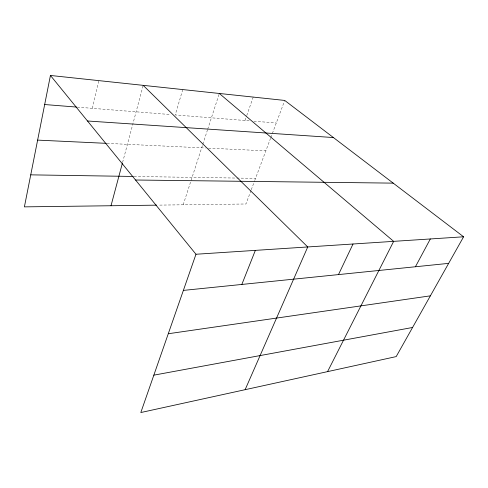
<?xml version="1.0" encoding="UTF-8"?>
<svg xmlns="http://www.w3.org/2000/svg" width="488" height="488" viewBox="0 0 488 488"><rect width="100%" height="100%" fill="white"/><g stroke="black" fill="none" stroke-linecap="round" stroke-linejoin="round"><path stroke-width="0.37" stroke-dasharray="2.44 1.83" d="M92.372 108.336L98.857 80.624M122.579 162.455L143.179 85.351M182.75 89.566L175.222 114.936L250.222 120.908M183.189 204.801L202.605 144.966M202.837 144.253L207.473 129.96M207.705 129.247L219.319 93.464M245.013 120.493L246.501 116.236M246.751 115.528L253.217 97.075M251.015 190.46L245.952 203.984L158.234 205.125M251.277 189.753L254.48 181.213M254.742 180.499L270.541 138.305M270.803 137.61L272.103 134.127M272.365 133.431L284.717 100.436M134.078 176.467L236.113 178.059M236.863 178.071L255.541 178.364M107.055 143.374L205.454 148.004M208.474 148.145L265.844 150.847M77.232 107.128L170.709 114.576M253.943 121.201L276.275 122.982"/><path stroke-width="0.73" d="M50.435 75.463L195.975 254.248L140.812 412.537L396.189 356.594L463.6 236.79L284.717 100.436L50.435 75.463L24.4 206.869L156.721 205.149M111.014 205.741L122.384 163.181M241.841 284.443L255.352 250.374M245.129 389.686L307.745 246.959L143.179 85.351M338.489 274.591L353.019 244.006M327.57 371.624L393.657 241.353L219.319 93.464M415.422 266.753L430.331 238.961M153.842 375.156L412.574 327.478M168.275 333.743L430.379 295.832M183.378 290.403L448.649 263.368M195.975 254.248L463.6 236.79M135.548 180.011L393.212 183.134M30.744 174.85L133.322 176.455M37.631 140.111L106.299 143.338M87.498 120.993L333.402 137.543M44.676 104.536L76.476 107.067"/></g></svg>
